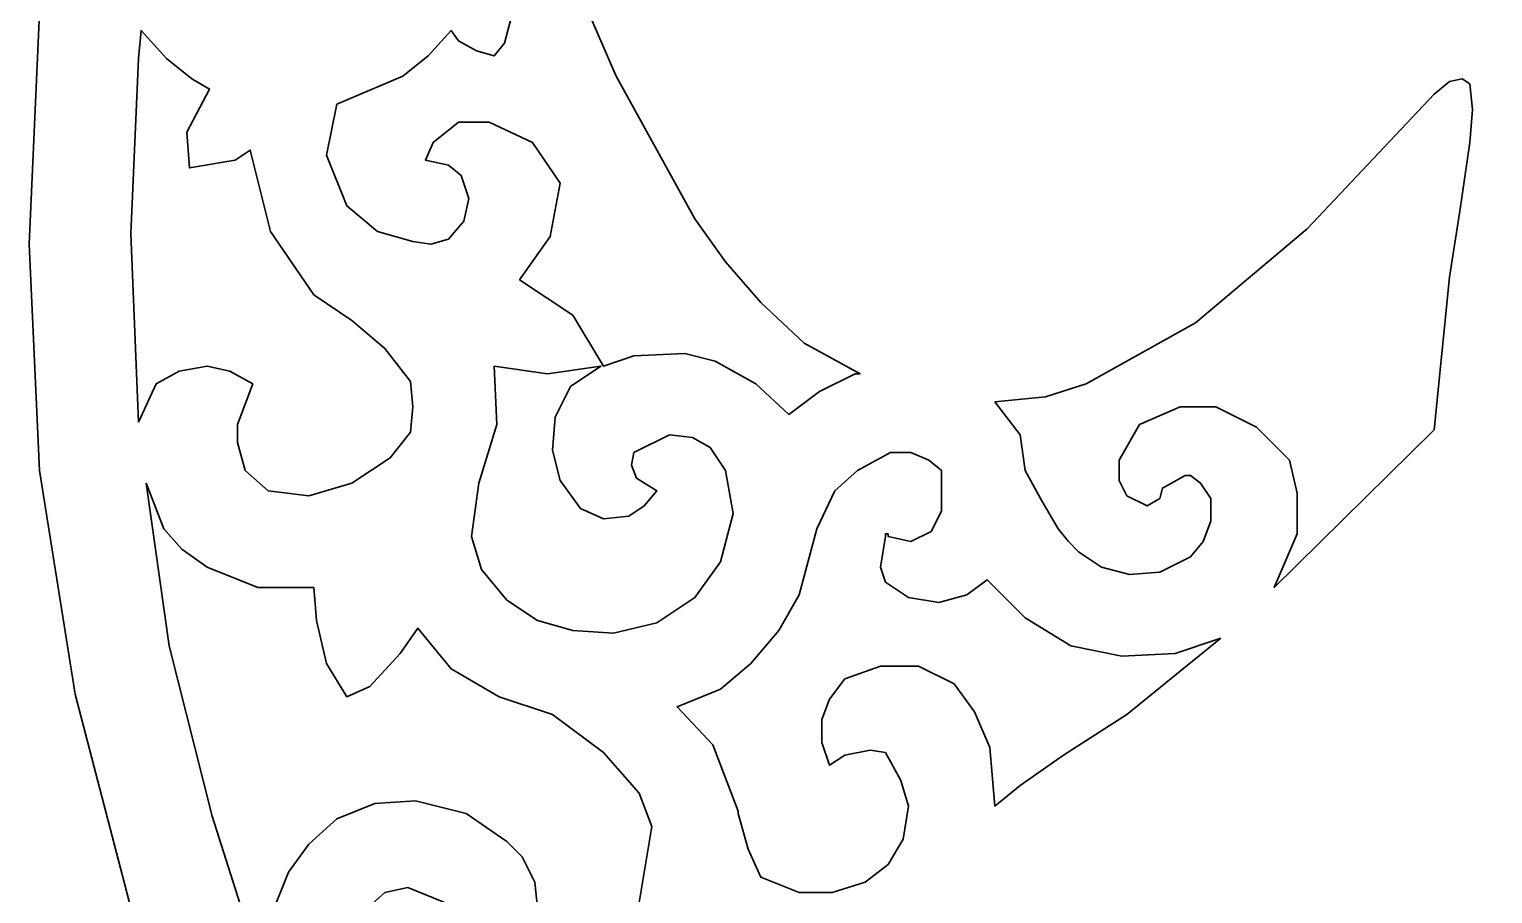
# Model space of a CAD drawing. Header units: centimetres. Extents: x 10.23 to 17.91, y 0.76 to 8.43.
# Drawn here: x 10.231 to 12.742, y 3.48 to 4.962 of the extents above; entities that cross this region are included whole.
import ezdxf

# ---------------------------------------------------------------- set-up
doc = ezdxf.new("R2010")
doc.units = ezdxf.units.CM
doc.header["$MEASUREMENT"] = 0
doc.layers.add('layer 1', color=7, linetype='Continuous')

msp = doc.modelspace()

# ---------------------------------------------------------------- linework, layer by layer
at = {"layer": 'layer 1', "lineweight": 30}
for points, knots in [([(14.06796, 8.43107), (14.06796, 8.43107), (14.46039, 8.41363), (14.46039, 8.41363), (14.46039, 8.41363), (14.46039, 8.41363), (14.83974, 8.35695), (14.83974, 8.35695), (14.83974, 8.35695), (14.83974, 8.35695), (15.20601, 8.25668), (15.20601, 8.25668), (15.20601, 8.25668), (15.20601, 8.25668), (15.56356, 8.13021), (15.56356, 8.13021), (15.56356, 8.13021), (15.56356, 8.13021), (15.89494, 7.96889), (15.89494, 7.96889), (15.89494, 7.96889), (15.89494, 7.96889), (16.21325, 7.77702), (16.21325, 7.77702), (16.21325, 7.77702), (16.21325, 7.77702), (16.50539, 7.55466), (16.50539, 7.55466), (16.50539, 7.55466), (16.50539, 7.55466), (16.7801, 7.3061), (16.7801, 7.3061), (16.7801, 7.3061), (16.7801, 7.3061), (17.02864, 7.03578), (17.02864, 7.03578), (17.02864, 7.03578), (17.02864, 7.03578), (17.25102, 6.73927), (17.25102, 6.73927), (17.25102, 6.73927), (17.25102, 6.73927), (17.43851, 6.42531), (17.43851, 6.42531), (17.43851, 6.42531), (17.43851, 6.42531), (17.6042, 6.08522), (17.6042, 6.08522), (17.6042, 6.08522), (17.6042, 6.08522), (17.73502, 5.73201), (17.73502, 5.73201), (17.73502, 5.73201), (17.73502, 5.73201), (17.82658, 5.36576), (17.82658, 5.36576), (17.82658, 5.36576), (17.82658, 5.36576), (17.88763, 4.99075), (17.88763, 4.99075), (17.88763, 4.99075), (17.88763, 4.99075), (17.90507, 4.59398), (17.90507, 4.59398), (17.90507, 4.59398), (17.90507, 4.59398), (17.88763, 4.20591), (17.88763, 4.20591), (17.88763, 4.20591), (17.88763, 4.20591), (17.82658, 3.82218), (17.82658, 3.82218), (17.82658, 3.82218), (17.82658, 3.82218), (17.73502, 3.45591), (17.73502, 3.45591), (17.73502, 3.45591), (17.73502, 3.45591), (17.6042, 3.1071), (17.6042, 3.1071), (17.6042, 3.1071), (17.6042, 3.1071), (17.43851, 2.76697), (17.43851, 2.76697), (17.43851, 2.76697), (17.43851, 2.76697), (17.25102, 2.45304), (17.25102, 2.45304), (17.25102, 2.45304), (17.25102, 2.45304), (17.02864, 2.15652), (17.02864, 2.15652), (17.02864, 2.15652), (17.02864, 2.15652), (16.7801, 1.88183), (16.7801, 1.88183), (16.7801, 1.88183), (16.7801, 1.88183), (16.50539, 1.63328), (16.50539, 1.63328), (16.50539, 1.63328), (16.50539, 1.63328), (16.21325, 1.41526), (16.21325, 1.41526), (16.21325, 1.41526), (16.21325, 1.41526), (15.89494, 1.2234), (15.89494, 1.2234), (15.89494, 1.2234), (15.89494, 1.2234), (15.56356, 1.05771), (15.56356, 1.05771), (15.56356, 1.05771), (15.56356, 1.05771), (15.20601, 0.93126), (15.20601, 0.93126), (15.20601, 0.93126), (15.20601, 0.93126), (14.83974, 0.83969), (14.83974, 0.83969), (14.83974, 0.83969), (14.83974, 0.83969), (14.46039, 0.77865), (14.46039, 0.77865), (14.46039, 0.77865), (14.46039, 0.77865), (14.06796, 0.75685), (14.06796, 0.75685), (14.06796, 0.75685), (14.06796, 0.75685), (13.67988, 0.77865), (13.67988, 0.77865), (13.67988, 0.77865), (13.67988, 0.77865), (13.30053, 0.83969), (13.30053, 0.83969), (13.30053, 0.83969), (13.30053, 0.83969), (12.9299, 0.93126), (12.9299, 0.93126), (12.9299, 0.93126), (12.9299, 0.93126), (12.57671, 1.05771), (12.57671, 1.05771), (12.57671, 1.05771), (12.57671, 1.05771), (12.24532, 1.2234), (12.24532, 1.2234), (12.24532, 1.2234), (12.24532, 1.2234), (11.92702, 1.41526), (11.92702, 1.41526), (11.92702, 1.41526), (11.92702, 1.41526), (11.63052, 1.63328), (11.63052, 1.63328), (11.63052, 1.63328), (11.63052, 1.63328), (11.35581, 1.88183), (11.35581, 1.88183), (11.35581, 1.88183), (11.35581, 1.88183), (11.11163, 2.15652), (11.11163, 2.15652), (11.11163, 2.15652), (11.11163, 2.15652), (10.88926, 2.45304), (10.88926, 2.45304), (10.88926, 2.45304), (10.88926, 2.45304), (10.6974, 2.76697), (10.6974, 2.76697), (10.6974, 2.76697), (10.6974, 2.76697), (10.53606, 3.1071), (10.53606, 3.1071), (10.53606, 3.1071), (10.53606, 3.1071), (10.40525, 3.45591), (10.40525, 3.45591), (10.40525, 3.45591), (10.40525, 3.45591), (10.30933, 3.82218), (10.30933, 3.82218), (10.30933, 3.82218), (10.30933, 3.82218), (10.24828, 4.20591), (10.24828, 4.20591), (10.24828, 4.20591), (10.24828, 4.20591), (10.23084, 4.59398), (10.23084, 4.59398), (10.23084, 4.59398), (10.23084, 4.59398), (10.24828, 4.99075), (10.24828, 4.99075), (10.24828, 4.99075), (10.24828, 4.99075), (10.30933, 5.36576), (10.30933, 5.36576), (10.30933, 5.36576), (10.30933, 5.36576), (10.40525, 5.73201), (10.40525, 5.73201), (10.40525, 5.73201), (10.40525, 5.73201), (10.53606, 6.08522), (10.53606, 6.08522), (10.53606, 6.08522), (10.53606, 6.08522), (10.6974, 6.42531), (10.6974, 6.42531), (10.6974, 6.42531), (10.6974, 6.42531), (10.88926, 6.73927), (10.88926, 6.73927), (10.88926, 6.73927), (10.88926, 6.73927), (11.11163, 7.03578), (11.11163, 7.03578), (11.11163, 7.03578), (11.11163, 7.03578), (11.35581, 7.3061), (11.35581, 7.3061), (11.35581, 7.3061), (11.35581, 7.3061), (11.63052, 7.55466), (11.63052, 7.55466), (11.63052, 7.55466), (11.63052, 7.55466), (11.92702, 7.77702), (11.92702, 7.77702), (11.92702, 7.77702), (11.92702, 7.77702), (12.24532, 7.96889), (12.24532, 7.96889), (12.24532, 7.96889), (12.24532, 7.96889), (12.57671, 8.13021), (12.57671, 8.13021), (12.57671, 8.13021), (12.57671, 8.13021), (12.9299, 8.25668), (12.9299, 8.25668), (12.9299, 8.25668), (12.9299, 8.25668), (13.30053, 8.35695), (13.30053, 8.35695), (13.30053, 8.35695), (13.30053, 8.35695), (13.67988, 8.41363), (13.67988, 8.41363), (13.67988, 8.41363), (13.67988, 8.41363), (14.06796, 8.43107), (14.06796, 8.43107)], [0, 0, 0, 0, 0.0153846, 0.0153846, 0.0153846, 0.0153846, 0.0307692, 0.0307692, 0.0307692, 0.0307692, 0.0461538, 0.0461538, 0.0461538, 0.0461538, 0.0615385, 0.0615385, 0.0615385, 0.0615385, 0.0769231, 0.0769231, 0.0769231, 0.0769231, 0.0923077, 0.0923077, 0.0923077, 0.0923077, 0.1076923, 0.1076923, 0.1076923, 0.1076923, 0.1230769, 0.1230769, 0.1230769, 0.1230769, 0.1384615, 0.1384615, 0.1384615, 0.1384615, 0.1538462, 0.1538462, 0.1538462, 0.1538462, 0.1692308, 0.1692308, 0.1692308, 0.1692308, 0.1846154, 0.1846154, 0.1846154, 0.1846154, 0.2, 0.2, 0.2, 0.2, 0.2153846, 0.2153846, 0.2153846, 0.2153846, 0.2307692, 0.2307692, 0.2307692, 0.2307692, 0.2461538, 0.2461538, 0.2461538, 0.2461538, 0.2615385, 0.2615385, 0.2615385, 0.2615385, 0.2769231, 0.2769231, 0.2769231, 0.2769231, 0.2923077, 0.2923077, 0.2923077, 0.2923077, 0.3076923, 0.3076923, 0.3076923, 0.3076923, 0.3230769, 0.3230769, 0.3230769, 0.3230769, 0.3384615, 0.3384615, 0.3384615, 0.3384615, 0.3538462, 0.3538462, 0.3538462, 0.3538462, 0.3692308, 0.3692308, 0.3692308, 0.3692308, 0.3846154, 0.3846154, 0.3846154, 0.3846154, 0.4, 0.4, 0.4, 0.4, 0.4153846, 0.4153846, 0.4153846, 0.4153846, 0.4307692, 0.4307692, 0.4307692, 0.4307692, 0.4461538, 0.4461538, 0.4461538, 0.4461538, 0.4615385, 0.4615385, 0.4615385, 0.4615385, 0.4769231, 0.4769231, 0.4769231, 0.4769231, 0.4923077, 0.4923077, 0.4923077, 0.4923077, 0.5076923, 0.5076923, 0.5076923, 0.5076923, 0.5230769, 0.5230769, 0.5230769, 0.5230769, 0.5384615, 0.5384615, 0.5384615, 0.5384615, 0.5538462, 0.5538462, 0.5538462, 0.5538462, 0.5692308, 0.5692308, 0.5692308, 0.5692308, 0.5846154, 0.5846154, 0.5846154, 0.5846154, 0.6, 0.6, 0.6, 0.6, 0.6153846, 0.6153846, 0.6153846, 0.6153846, 0.6307692, 0.6307692, 0.6307692, 0.6307692, 0.6461538, 0.6461538, 0.6461538, 0.6461538, 0.6615385, 0.6615385, 0.6615385, 0.6615385, 0.6769231, 0.6769231, 0.6769231, 0.6769231, 0.6923077, 0.6923077, 0.6923077, 0.6923077, 0.7076923, 0.7076923, 0.7076923, 0.7076923, 0.7230769, 0.7230769, 0.7230769, 0.7230769, 0.7384615, 0.7384615, 0.7384615, 0.7384615, 0.7538462, 0.7538462, 0.7538462, 0.7538462, 0.7692308, 0.7692308, 0.7692308, 0.7692308, 0.7846154, 0.7846154, 0.7846154, 0.7846154, 0.8, 0.8, 0.8, 0.8, 0.8153846, 0.8153846, 0.8153846, 0.8153846, 0.8307692, 0.8307692, 0.8307692, 0.8307692, 0.8461538, 0.8461538, 0.8461538, 0.8461538, 0.8615385, 0.8615385, 0.8615385, 0.8615385, 0.8769231, 0.8769231, 0.8769231, 0.8769231, 0.8923077, 0.8923077, 0.8923077, 0.8923077, 0.9076923, 0.9076923, 0.9076923, 0.9076923, 0.9230769, 0.9230769, 0.9230769, 0.9230769, 0.9384615, 0.9384615, 0.9384615, 0.9384615, 0.9538462, 0.9538462, 0.9538462, 0.9538462, 0.9692308, 0.9692308, 0.9692308, 0.9692308, 1, 1, 1, 1]), ([(10.75845, 4.83378), (10.75845, 4.83378), (10.741, 4.74657), (10.741, 4.74657), (10.741, 4.74657), (10.741, 4.74657), (10.77589, 4.65937), (10.77589, 4.65937), (10.77589, 4.65937), (10.77589, 4.65937), (10.82821, 4.61576), (10.82821, 4.61576), (10.82821, 4.61576), (10.82821, 4.61576), (10.88926, 4.59832), (10.88926, 4.59832), (10.88926, 4.59832), (10.88926, 4.59832), (10.91978, 4.59398), (10.91978, 4.59398), (10.91978, 4.59398), (10.91978, 4.59398), (10.9503, 4.6027), (10.9503, 4.6027), (10.9503, 4.6027), (10.9503, 4.6027), (10.97646, 4.6332), (10.97646, 4.6332), (10.97646, 4.6332), (10.97646, 4.6332), (10.98518, 4.67246), (10.98518, 4.67246), (10.98518, 4.67246), (10.98518, 4.67246), (10.9721, 4.71169), (10.9721, 4.71169), (10.9721, 4.71169), (10.9721, 4.71169), (10.9503, 4.72913), (10.9503, 4.72913), (10.9503, 4.72913), (10.9503, 4.72913), (10.91106, 4.73785), (10.91106, 4.73785), (10.91106, 4.73785), (10.91106, 4.73785), (10.92414, 4.76839), (10.92414, 4.76839), (10.92414, 4.76839), (10.92414, 4.76839), (10.96774, 4.80327), (10.96774, 4.80327), (10.96774, 4.80327), (10.96774, 4.80327), (11.02007, 4.80327), (11.02007, 4.80327), (11.02007, 4.80327), (11.02007, 4.80327), (11.09419, 4.76839), (11.09419, 4.76839), (11.09419, 4.76839), (11.09419, 4.76839), (11.14216, 4.69862), (11.14216, 4.69862), (11.14216, 4.69862), (11.14216, 4.69862), (11.12471, 4.60704), (11.12471, 4.60704), (11.12471, 4.60704), (11.12471, 4.60704), (11.07239, 4.53291), (11.07239, 4.53291), (11.07239, 4.53291), (11.07239, 4.53291), (11.16396, 4.47187), (11.16396, 4.47187), (11.16396, 4.47187), (11.16396, 4.47187), (11.21628, 4.38466), (11.21628, 4.38466), (11.21628, 4.38466), (11.21628, 4.38466), (11.26861, 4.4021), (11.26861, 4.4021), (11.26861, 4.4021), (11.26861, 4.4021), (11.35581, 4.40648), (11.35581, 4.40648), (11.35581, 4.40648), (11.35581, 4.40648), (11.40814, 4.39338), (11.40814, 4.39338), (11.40814, 4.39338), (11.40814, 4.39338), (11.47791, 4.35416), (11.47791, 4.35416), (11.47791, 4.35416), (11.47791, 4.35416), (11.53459, 4.30184), (11.53459, 4.30184), (11.53459, 4.30184), (11.53459, 4.30184), (11.58691, 4.34106), (11.58691, 4.34106), (11.58691, 4.34106), (11.58691, 4.34106), (11.64796, 4.3716), (11.64796, 4.3716), (11.64796, 4.3716), (11.64796, 4.3716), (11.65668, 4.3716), (11.65668, 4.3716), (11.65668, 4.3716), (11.65668, 4.3716), (11.56075, 4.42391), (11.56075, 4.42391), (11.56075, 4.42391), (11.56075, 4.42391), (11.48662, 4.49367), (11.48662, 4.49367), (11.48662, 4.49367), (11.48662, 4.49367), (11.42558, 4.56344), (11.42558, 4.56344), (11.42558, 4.56344), (11.42558, 4.56344), (11.37325, 4.63758), (11.37325, 4.63758), (11.37325, 4.63758), (11.37325, 4.63758), (11.23808, 4.88176), (11.23808, 4.88176), (11.23808, 4.88176), (11.23808, 4.88176), (11.19448, 4.98203), (11.19448, 4.98203), (11.19448, 4.98203), (11.19448, 4.98203), (11.1378, 4.98203), (11.1378, 4.98203), (11.1378, 4.98203), (11.1378, 4.98203), (11.06367, 5.00383), (11.06367, 5.00383), (11.06367, 5.00383), (11.06367, 5.00383), (11.04623, 4.93843), (11.04623, 4.93843), (11.04623, 4.93843), (11.04623, 4.93843), (11.02879, 4.91664), (11.02879, 4.91664), (11.02879, 4.91664), (11.02879, 4.91664), (10.99827, 4.92536), (10.99827, 4.92536), (10.99827, 4.92536), (10.99827, 4.92536), (10.96774, 4.9428), (10.96774, 4.9428), (10.96774, 4.9428), (10.96774, 4.9428), (10.95466, 4.96025), (10.95466, 4.96025), (10.95466, 4.96025), (10.95466, 4.96025), (10.91542, 4.91664), (10.91542, 4.91664), (10.91542, 4.91664), (10.91542, 4.91664), (10.87182, 4.88176), (10.87182, 4.88176), (10.87182, 4.88176), (10.87182, 4.88176), (10.75845, 4.83378), (10.75845, 4.83378)], [0, 0, 0, 0, 0.0222222, 0.0222222, 0.0222222, 0.0222222, 0.0444444, 0.0444444, 0.0444444, 0.0444444, 0.0666667, 0.0666667, 0.0666667, 0.0666667, 0.0888889, 0.0888889, 0.0888889, 0.0888889, 0.1111111, 0.1111111, 0.1111111, 0.1111111, 0.1333333, 0.1333333, 0.1333333, 0.1333333, 0.1555556, 0.1555556, 0.1555556, 0.1555556, 0.1777778, 0.1777778, 0.1777778, 0.1777778, 0.2, 0.2, 0.2, 0.2, 0.2222222, 0.2222222, 0.2222222, 0.2222222, 0.2444444, 0.2444444, 0.2444444, 0.2444444, 0.2666667, 0.2666667, 0.2666667, 0.2666667, 0.2888889, 0.2888889, 0.2888889, 0.2888889, 0.3111111, 0.3111111, 0.3111111, 0.3111111, 0.3333333, 0.3333333, 0.3333333, 0.3333333, 0.3555556, 0.3555556, 0.3555556, 0.3555556, 0.3777778, 0.3777778, 0.3777778, 0.3777778, 0.4, 0.4, 0.4, 0.4, 0.4222222, 0.4222222, 0.4222222, 0.4222222, 0.4444444, 0.4444444, 0.4444444, 0.4444444, 0.4666667, 0.4666667, 0.4666667, 0.4666667, 0.4888889, 0.4888889, 0.4888889, 0.4888889, 0.5111111, 0.5111111, 0.5111111, 0.5111111, 0.5333333, 0.5333333, 0.5333333, 0.5333333, 0.5555556, 0.5555556, 0.5555556, 0.5555556, 0.5777778, 0.5777778, 0.5777778, 0.5777778, 0.6, 0.6, 0.6, 0.6, 0.6222222, 0.6222222, 0.6222222, 0.6222222, 0.6444444, 0.6444444, 0.6444444, 0.6444444, 0.6666667, 0.6666667, 0.6666667, 0.6666667, 0.6888889, 0.6888889, 0.6888889, 0.6888889, 0.7111111, 0.7111111, 0.7111111, 0.7111111, 0.7333333, 0.7333333, 0.7333333, 0.7333333, 0.7555556, 0.7555556, 0.7555556, 0.7555556, 0.7777778, 0.7777778, 0.7777778, 0.7777778, 0.8, 0.8, 0.8, 0.8, 0.8222222, 0.8222222, 0.8222222, 0.8222222, 0.8444444, 0.8444444, 0.8444444, 0.8444444, 0.8666667, 0.8666667, 0.8666667, 0.8666667, 0.8888889, 0.8888889, 0.8888889, 0.8888889, 0.9111111, 0.9111111, 0.9111111, 0.9111111, 0.9333333, 0.9333333, 0.9333333, 0.9333333, 0.9555556, 0.9555556, 0.9555556, 0.9555556, 1, 1, 1, 1]), ([(10.41834, 4.28873), (10.41834, 4.28873), (10.40525, 4.61142), (10.40525, 4.61142), (10.40525, 4.61142), (10.40525, 4.61142), (10.41834, 4.91226), (10.41834, 4.91226), (10.41834, 4.91226), (10.41834, 4.91226), (10.4227, 4.96025), (10.4227, 4.96025), (10.4227, 4.96025), (10.4227, 4.96025), (10.4663, 4.91226), (10.4663, 4.91226), (10.4663, 4.91226), (10.4663, 4.91226), (10.50991, 4.87738), (10.50991, 4.87738), (10.50991, 4.87738), (10.50991, 4.87738), (10.54043, 4.85994), (10.54043, 4.85994), (10.54043, 4.85994), (10.54043, 4.85994), (10.50118, 4.78583), (10.50118, 4.78583), (10.50118, 4.78583), (10.50118, 4.78583), (10.50555, 4.72479), (10.50555, 4.72479), (10.50555, 4.72479), (10.50555, 4.72479), (10.58403, 4.73785), (10.58403, 4.73785), (10.58403, 4.73785), (10.58403, 4.73785), (10.61019, 4.75529), (10.61019, 4.75529), (10.61019, 4.75529), (10.61019, 4.75529), (10.64508, 4.61576), (10.64508, 4.61576), (10.64508, 4.61576), (10.64508, 4.61576), (10.7192, 4.50675), (10.7192, 4.50675), (10.7192, 4.50675), (10.7192, 4.50675), (10.78461, 4.46315), (10.78461, 4.46315), (10.78461, 4.46315), (10.78461, 4.46315), (10.84129, 4.4152), (10.84129, 4.4152), (10.84129, 4.4152), (10.84129, 4.4152), (10.8849, 4.3585), (10.8849, 4.3585), (10.8849, 4.3585), (10.8849, 4.3585), (10.88926, 4.3149), (10.88926, 4.3149), (10.88926, 4.3149), (10.88926, 4.3149), (10.8849, 4.27129), (10.8849, 4.27129), (10.8849, 4.27129), (10.8849, 4.27129), (10.85001, 4.22769), (10.85001, 4.22769), (10.85001, 4.22769), (10.85001, 4.22769), (10.78461, 4.18409), (10.78461, 4.18409), (10.78461, 4.18409), (10.78461, 4.18409), (10.71048, 4.1623), (10.71048, 4.1623), (10.71048, 4.1623), (10.71048, 4.1623), (10.64072, 4.17103), (10.64072, 4.17103), (10.64072, 4.17103), (10.64072, 4.17103), (10.60148, 4.20591), (10.60148, 4.20591), (10.60148, 4.20591), (10.60148, 4.20591), (10.58839, 4.25385), (10.58839, 4.25385), (10.58839, 4.25385), (10.58839, 4.25385), (10.58839, 4.28439), (10.58839, 4.28439), (10.58839, 4.28439), (10.58839, 4.28439), (10.61455, 4.35416), (10.61455, 4.35416), (10.61455, 4.35416), (10.61455, 4.35416), (10.57531, 4.37594), (10.57531, 4.37594), (10.57531, 4.37594), (10.57531, 4.37594), (10.53606, 4.38466), (10.53606, 4.38466), (10.53606, 4.38466), (10.53606, 4.38466), (10.48811, 4.37594), (10.48811, 4.37594), (10.48811, 4.37594), (10.48811, 4.37594), (10.44886, 4.35416), (10.44886, 4.35416), (10.44886, 4.35416), (10.44886, 4.35416), (10.41834, 4.28873), (10.41834, 4.28873)], [0, 0, 0, 0, 0.0322581, 0.0322581, 0.0322581, 0.0322581, 0.0645161, 0.0645161, 0.0645161, 0.0645161, 0.0967742, 0.0967742, 0.0967742, 0.0967742, 0.1290323, 0.1290323, 0.1290323, 0.1290323, 0.1612903, 0.1612903, 0.1612903, 0.1612903, 0.1935484, 0.1935484, 0.1935484, 0.1935484, 0.2258065, 0.2258065, 0.2258065, 0.2258065, 0.2580645, 0.2580645, 0.2580645, 0.2580645, 0.2903226, 0.2903226, 0.2903226, 0.2903226, 0.3225806, 0.3225806, 0.3225806, 0.3225806, 0.3548387, 0.3548387, 0.3548387, 0.3548387, 0.3870968, 0.3870968, 0.3870968, 0.3870968, 0.4193548, 0.4193548, 0.4193548, 0.4193548, 0.4516129, 0.4516129, 0.4516129, 0.4516129, 0.483871, 0.483871, 0.483871, 0.483871, 0.516129, 0.516129, 0.516129, 0.516129, 0.5483871, 0.5483871, 0.5483871, 0.5483871, 0.5806452, 0.5806452, 0.5806452, 0.5806452, 0.6129032, 0.6129032, 0.6129032, 0.6129032, 0.6451613, 0.6451613, 0.6451613, 0.6451613, 0.6774194, 0.6774194, 0.6774194, 0.6774194, 0.7096774, 0.7096774, 0.7096774, 0.7096774, 0.7419355, 0.7419355, 0.7419355, 0.7419355, 0.7741935, 0.7741935, 0.7741935, 0.7741935, 0.8064516, 0.8064516, 0.8064516, 0.8064516, 0.8387097, 0.8387097, 0.8387097, 0.8387097, 0.8709677, 0.8709677, 0.8709677, 0.8709677, 0.9032258, 0.9032258, 0.9032258, 0.9032258, 0.9354839, 0.9354839, 0.9354839, 0.9354839, 1, 1, 1, 1]), ([(11.88778, 4.32362), (11.88778, 4.32362), (11.97499, 4.33234), (11.97499, 4.33234), (11.97499, 4.33234), (11.97499, 4.33234), (12.04475, 4.35416), (12.04475, 4.35416), (12.04475, 4.35416), (12.04475, 4.35416), (12.23225, 4.45879), (12.23225, 4.45879), (12.23225, 4.45879), (12.23225, 4.45879), (12.4241, 4.62014), (12.4241, 4.62014), (12.4241, 4.62014), (12.4241, 4.62014), (12.64212, 4.85122), (12.64212, 4.85122), (12.64212, 4.85122), (12.64212, 4.85122), (12.66828, 4.87304), (12.66828, 4.87304), (12.66828, 4.87304), (12.66828, 4.87304), (12.69008, 4.87738), (12.69008, 4.87738), (12.69008, 4.87738), (12.69008, 4.87738), (12.70316, 4.86866), (12.70316, 4.86866), (12.70316, 4.86866), (12.70316, 4.86866), (12.70752, 4.82506), (12.70752, 4.82506), (12.70752, 4.82506), (12.70752, 4.82506), (12.70316, 4.76839), (12.70316, 4.76839), (12.70316, 4.76839), (12.70316, 4.76839), (12.68572, 4.65064), (12.68572, 4.65064), (12.68572, 4.65064), (12.68572, 4.65064), (12.66828, 4.53727), (12.66828, 4.53727), (12.66828, 4.53727), (12.66828, 4.53727), (12.64212, 4.27567), (12.64212, 4.27567), (12.64212, 4.27567), (12.64212, 4.27567), (12.36742, 4.00531), (12.36742, 4.00531), (12.36742, 4.00531), (12.36742, 4.00531), (12.40666, 4.09688), (12.40666, 4.09688), (12.40666, 4.09688), (12.40666, 4.09688), (12.40666, 4.16664), (12.40666, 4.16664), (12.40666, 4.16664), (12.40666, 4.16664), (12.39358, 4.22335), (12.39358, 4.22335), (12.39358, 4.22335), (12.39358, 4.22335), (12.33689, 4.28001), (12.33689, 4.28001), (12.33689, 4.28001), (12.33689, 4.28001), (12.26713, 4.3149), (12.26713, 4.3149), (12.26713, 4.3149), (12.26713, 4.3149), (12.20608, 4.3149), (12.20608, 4.3149), (12.20608, 4.3149), (12.20608, 4.3149), (12.13632, 4.28439), (12.13632, 4.28439), (12.13632, 4.28439), (12.13632, 4.28439), (12.10144, 4.22335), (12.10144, 4.22335), (12.10144, 4.22335), (12.10144, 4.22335), (12.10144, 4.18847), (12.10144, 4.18847), (12.10144, 4.18847), (12.10144, 4.18847), (12.11451, 4.1623), (12.11451, 4.1623), (12.11451, 4.1623), (12.11451, 4.1623), (12.1494, 4.14486), (12.1494, 4.14486), (12.1494, 4.14486), (12.1494, 4.14486), (12.1712, 4.15792), (12.1712, 4.15792), (12.1712, 4.15792), (12.1712, 4.15792), (12.17556, 4.17537), (12.17556, 4.17537), (12.17556, 4.17537), (12.17556, 4.17537), (12.2148, 4.19718), (12.2148, 4.19718), (12.2148, 4.19718), (12.2148, 4.19718), (12.22352, 4.19718), (12.22352, 4.19718), (12.22352, 4.19718), (12.22352, 4.19718), (12.24097, 4.18409), (12.24097, 4.18409), (12.24097, 4.18409), (12.24097, 4.18409), (12.25841, 4.15792), (12.25841, 4.15792), (12.25841, 4.15792), (12.25841, 4.15792), (12.25841, 4.1187), (12.25841, 4.1187), (12.25841, 4.1187), (12.25841, 4.1187), (12.24532, 4.08381), (12.24532, 4.08381), (12.24532, 4.08381), (12.24532, 4.08381), (12.22352, 4.05766), (12.22352, 4.05766), (12.22352, 4.05766), (12.22352, 4.05766), (12.1712, 4.03149), (12.1712, 4.03149), (12.1712, 4.03149), (12.1712, 4.03149), (12.11888, 4.02712), (12.11888, 4.02712), (12.11888, 4.02712), (12.11888, 4.02712), (12.07091, 4.04021), (12.07091, 4.04021), (12.07091, 4.04021), (12.07091, 4.04021), (12.03167, 4.06637), (12.03167, 4.06637), (12.03167, 4.06637), (12.03167, 4.06637), (12.01423, 4.08381), (12.01423, 4.08381), (12.01423, 4.08381), (12.01423, 4.08381), (11.99679, 4.1056), (11.99679, 4.1056), (11.99679, 4.1056), (11.99679, 4.1056), (11.96626, 4.15792), (11.96626, 4.15792), (11.96626, 4.15792), (11.96626, 4.15792), (11.9401, 4.20591), (11.9401, 4.20591), (11.9401, 4.20591), (11.9401, 4.20591), (11.93138, 4.26695), (11.93138, 4.26695), (11.93138, 4.26695), (11.93138, 4.26695), (11.88778, 4.32362), (11.88778, 4.32362)], [0, 0, 0, 0, 0.0222222, 0.0222222, 0.0222222, 0.0222222, 0.0444444, 0.0444444, 0.0444444, 0.0444444, 0.0666667, 0.0666667, 0.0666667, 0.0666667, 0.0888889, 0.0888889, 0.0888889, 0.0888889, 0.1111111, 0.1111111, 0.1111111, 0.1111111, 0.1333333, 0.1333333, 0.1333333, 0.1333333, 0.1555556, 0.1555556, 0.1555556, 0.1555556, 0.1777778, 0.1777778, 0.1777778, 0.1777778, 0.2, 0.2, 0.2, 0.2, 0.2222222, 0.2222222, 0.2222222, 0.2222222, 0.2444444, 0.2444444, 0.2444444, 0.2444444, 0.2666667, 0.2666667, 0.2666667, 0.2666667, 0.2888889, 0.2888889, 0.2888889, 0.2888889, 0.3111111, 0.3111111, 0.3111111, 0.3111111, 0.3333333, 0.3333333, 0.3333333, 0.3333333, 0.3555556, 0.3555556, 0.3555556, 0.3555556, 0.3777778, 0.3777778, 0.3777778, 0.3777778, 0.4, 0.4, 0.4, 0.4, 0.4222222, 0.4222222, 0.4222222, 0.4222222, 0.4444444, 0.4444444, 0.4444444, 0.4444444, 0.4666667, 0.4666667, 0.4666667, 0.4666667, 0.4888889, 0.4888889, 0.4888889, 0.4888889, 0.5111111, 0.5111111, 0.5111111, 0.5111111, 0.5333333, 0.5333333, 0.5333333, 0.5333333, 0.5555556, 0.5555556, 0.5555556, 0.5555556, 0.5777778, 0.5777778, 0.5777778, 0.5777778, 0.6, 0.6, 0.6, 0.6, 0.6222222, 0.6222222, 0.6222222, 0.6222222, 0.6444444, 0.6444444, 0.6444444, 0.6444444, 0.6666667, 0.6666667, 0.6666667, 0.6666667, 0.6888889, 0.6888889, 0.6888889, 0.6888889, 0.7111111, 0.7111111, 0.7111111, 0.7111111, 0.7333333, 0.7333333, 0.7333333, 0.7333333, 0.7555556, 0.7555556, 0.7555556, 0.7555556, 0.7777778, 0.7777778, 0.7777778, 0.7777778, 0.8, 0.8, 0.8, 0.8, 0.8222222, 0.8222222, 0.8222222, 0.8222222, 0.8444444, 0.8444444, 0.8444444, 0.8444444, 0.8666667, 0.8666667, 0.8666667, 0.8666667, 0.8888889, 0.8888889, 0.8888889, 0.8888889, 0.9111111, 0.9111111, 0.9111111, 0.9111111, 0.9333333, 0.9333333, 0.9333333, 0.9333333, 0.9555556, 0.9555556, 0.9555556, 0.9555556, 1, 1, 1, 1]), ([(11.02879, 4.38466), (11.02879, 4.38466), (11.12035, 4.3716), (11.12035, 4.3716), (11.12035, 4.3716), (11.12035, 4.3716), (11.21192, 4.38466), (11.21192, 4.38466), (11.21192, 4.38466), (11.21192, 4.38466), (11.1596, 4.34978), (11.1596, 4.34978), (11.1596, 4.34978), (11.1596, 4.34978), (11.13344, 4.29746), (11.13344, 4.29746), (11.13344, 4.29746), (11.13344, 4.29746), (11.12908, 4.24079), (11.12908, 4.24079), (11.12908, 4.24079), (11.12908, 4.24079), (11.14216, 4.18847), (11.14216, 4.18847), (11.14216, 4.18847), (11.14216, 4.18847), (11.17704, 4.14048), (11.17704, 4.14048), (11.17704, 4.14048), (11.17704, 4.14048), (11.21628, 4.12304), (11.21628, 4.12304), (11.21628, 4.12304), (11.21628, 4.12304), (11.25988, 4.12742), (11.25988, 4.12742), (11.25988, 4.12742), (11.25988, 4.12742), (11.28605, 4.14486), (11.28605, 4.14486), (11.28605, 4.14486), (11.28605, 4.14486), (11.30785, 4.17103), (11.30785, 4.17103), (11.30785, 4.17103), (11.30785, 4.17103), (11.27297, 4.19281), (11.27297, 4.19281), (11.27297, 4.19281), (11.27297, 4.19281), (11.26425, 4.21463), (11.26425, 4.21463), (11.26425, 4.21463), (11.26425, 4.21463), (11.26861, 4.23641), (11.26861, 4.23641), (11.26861, 4.23641), (11.26861, 4.23641), (11.32965, 4.26695), (11.32965, 4.26695), (11.32965, 4.26695), (11.32965, 4.26695), (11.36889, 4.26257), (11.36889, 4.26257), (11.36889, 4.26257), (11.36889, 4.26257), (11.39942, 4.24513), (11.39942, 4.24513), (11.39942, 4.24513), (11.39942, 4.24513), (11.42558, 4.20591), (11.42558, 4.20591), (11.42558, 4.20591), (11.42558, 4.20591), (11.43866, 4.13176), (11.43866, 4.13176), (11.43866, 4.13176), (11.43866, 4.13176), (11.41686, 4.04893), (11.41686, 4.04893), (11.41686, 4.04893), (11.41686, 4.04893), (11.37325, 3.98787), (11.37325, 3.98787), (11.37325, 3.98787), (11.37325, 3.98787), (11.30785, 3.94427), (11.30785, 3.94427), (11.30785, 3.94427), (11.30785, 3.94427), (11.23372, 3.92682), (11.23372, 3.92682), (11.23372, 3.92682), (11.23372, 3.92682), (11.16396, 3.93119), (11.16396, 3.93119), (11.16396, 3.93119), (11.16396, 3.93119), (11.10291, 3.94863), (11.10291, 3.94863), (11.10291, 3.94863), (11.10291, 3.94863), (11.05059, 3.98351), (11.05059, 3.98351), (11.05059, 3.98351), (11.05059, 3.98351), (11.00699, 4.03583), (11.00699, 4.03583), (11.00699, 4.03583), (11.00699, 4.03583), (10.98954, 4.09254), (10.98954, 4.09254), (10.98954, 4.09254), (10.98954, 4.09254), (11.00263, 4.18409), (11.00263, 4.18409), (11.00263, 4.18409), (11.00263, 4.18409), (11.03315, 4.28439), (11.03315, 4.28439), (11.03315, 4.28439), (11.03315, 4.28439), (11.02879, 4.38466), (11.02879, 4.38466)], [0, 0, 0, 0, 0.03125, 0.03125, 0.03125, 0.03125, 0.0625, 0.0625, 0.0625, 0.0625, 0.09375, 0.09375, 0.09375, 0.09375, 0.125, 0.125, 0.125, 0.125, 0.15625, 0.15625, 0.15625, 0.15625, 0.1875, 0.1875, 0.1875, 0.1875, 0.21875, 0.21875, 0.21875, 0.21875, 0.25, 0.25, 0.25, 0.25, 0.28125, 0.28125, 0.28125, 0.28125, 0.3125, 0.3125, 0.3125, 0.3125, 0.34375, 0.34375, 0.34375, 0.34375, 0.375, 0.375, 0.375, 0.375, 0.40625, 0.40625, 0.40625, 0.40625, 0.4375, 0.4375, 0.4375, 0.4375, 0.46875, 0.46875, 0.46875, 0.46875, 0.5, 0.5, 0.5, 0.5, 0.53125, 0.53125, 0.53125, 0.53125, 0.5625, 0.5625, 0.5625, 0.5625, 0.59375, 0.59375, 0.59375, 0.59375, 0.625, 0.625, 0.625, 0.625, 0.65625, 0.65625, 0.65625, 0.65625, 0.6875, 0.6875, 0.6875, 0.6875, 0.71875, 0.71875, 0.71875, 0.71875, 0.75, 0.75, 0.75, 0.75, 0.78125, 0.78125, 0.78125, 0.78125, 0.8125, 0.8125, 0.8125, 0.8125, 0.84375, 0.84375, 0.84375, 0.84375, 0.875, 0.875, 0.875, 0.875, 0.90625, 0.90625, 0.90625, 0.90625, 0.9375, 0.9375, 0.9375, 0.9375, 1, 1, 1, 1]), ([(12.27585, 3.91811), (12.27585, 3.91811), (12.11451, 3.78729), (12.11451, 3.78729), (12.11451, 3.78729), (12.11451, 3.78729), (12.00551, 3.71753), (12.00551, 3.71753), (12.00551, 3.71753), (12.00551, 3.71753), (11.93138, 3.66521), (11.93138, 3.66521), (11.93138, 3.66521), (11.93138, 3.66521), (11.88778, 3.63032), (11.88778, 3.63032), (11.88778, 3.63032), (11.88778, 3.63032), (11.87906, 3.73063), (11.87906, 3.73063), (11.87906, 3.73063), (11.87906, 3.73063), (11.8529, 3.79167), (11.8529, 3.79167), (11.8529, 3.79167), (11.8529, 3.79167), (11.81801, 3.83962), (11.81801, 3.83962), (11.81801, 3.83962), (11.81801, 3.83962), (11.75697, 3.87014), (11.75697, 3.87014), (11.75697, 3.87014), (11.75697, 3.87014), (11.69156, 3.87014), (11.69156, 3.87014), (11.69156, 3.87014), (11.69156, 3.87014), (11.63052, 3.84834), (11.63052, 3.84834), (11.63052, 3.84834), (11.63052, 3.84834), (11.60435, 3.81346), (11.60435, 3.81346), (11.60435, 3.81346), (11.60435, 3.81346), (11.59128, 3.77857), (11.59128, 3.77857), (11.59128, 3.77857), (11.59128, 3.77857), (11.59128, 3.73935), (11.59128, 3.73935), (11.59128, 3.73935), (11.59128, 3.73935), (11.60435, 3.70009), (11.60435, 3.70009), (11.60435, 3.70009), (11.60435, 3.70009), (11.63052, 3.71753), (11.63052, 3.71753), (11.63052, 3.71753), (11.63052, 3.71753), (11.67412, 3.72625), (11.67412, 3.72625), (11.67412, 3.72625), (11.67412, 3.72625), (11.70028, 3.72191), (11.70028, 3.72191), (11.70028, 3.72191), (11.70028, 3.72191), (11.72645, 3.67392), (11.72645, 3.67392), (11.72645, 3.67392), (11.72645, 3.67392), (11.73953, 3.63032), (11.73953, 3.63032), (11.73953, 3.63032), (11.73953, 3.63032), (11.7308, 3.57365), (11.7308, 3.57365), (11.7308, 3.57365), (11.7308, 3.57365), (11.70465, 3.53005), (11.70465, 3.53005), (11.70465, 3.53005), (11.70465, 3.53005), (11.6654, 3.49951), (11.6654, 3.49951), (11.6654, 3.49951), (11.6654, 3.49951), (11.60872, 3.48207), (11.60872, 3.48207), (11.60872, 3.48207), (11.60872, 3.48207), (11.55203, 3.48207), (11.55203, 3.48207), (11.55203, 3.48207), (11.55203, 3.48207), (11.48662, 3.50823), (11.48662, 3.50823), (11.48662, 3.50823), (11.48662, 3.50823), (11.46482, 3.55621), (11.46482, 3.55621), (11.46482, 3.55621), (11.46482, 3.55621), (11.44738, 3.61726), (11.44738, 3.61726), (11.44738, 3.61726), (11.44738, 3.61726), (11.44738, 3.6216), (11.44738, 3.6216), (11.44738, 3.6216), (11.44738, 3.6216), (11.40378, 3.73497), (11.40378, 3.73497), (11.40378, 3.73497), (11.40378, 3.73497), (11.34274, 3.80039), (11.34274, 3.80039), (11.34274, 3.80039), (11.34274, 3.80039), (11.41686, 3.8309), (11.41686, 3.8309), (11.41686, 3.8309), (11.41686, 3.8309), (11.46918, 3.8745), (11.46918, 3.8745), (11.46918, 3.8745), (11.46918, 3.8745), (11.51715, 3.93119), (11.51715, 3.93119), (11.51715, 3.93119), (11.51715, 3.93119), (11.55203, 3.99223), (11.55203, 3.99223), (11.55203, 3.99223), (11.55203, 3.99223), (11.58255, 4.1056), (11.58255, 4.1056), (11.58255, 4.1056), (11.58255, 4.1056), (11.61308, 4.17103), (11.61308, 4.17103), (11.61308, 4.17103), (11.61308, 4.17103), (11.65232, 4.20591), (11.65232, 4.20591), (11.65232, 4.20591), (11.65232, 4.20591), (11.709, 4.23641), (11.709, 4.23641), (11.709, 4.23641), (11.709, 4.23641), (11.74389, 4.23641), (11.74389, 4.23641), (11.74389, 4.23641), (11.74389, 4.23641), (11.77441, 4.22335), (11.77441, 4.22335), (11.77441, 4.22335), (11.77441, 4.22335), (11.79621, 4.20591), (11.79621, 4.20591), (11.79621, 4.20591), (11.79621, 4.20591), (11.79621, 4.13614), (11.79621, 4.13614), (11.79621, 4.13614), (11.79621, 4.13614), (11.77877, 4.10126), (11.77877, 4.10126), (11.77877, 4.10126), (11.77877, 4.10126), (11.74389, 4.08381), (11.74389, 4.08381), (11.74389, 4.08381), (11.74389, 4.08381), (11.70465, 4.09254), (11.70465, 4.09254), (11.70465, 4.09254), (11.70465, 4.09254), (11.70465, 4.09688), (11.70465, 4.09688), (11.70465, 4.09688), (11.70465, 4.09688), (11.70028, 4.09688), (11.70028, 4.09688), (11.70028, 4.09688), (11.70028, 4.09688), (11.70028, 4.09254), (11.70028, 4.09254), (11.70028, 4.09254), (11.70028, 4.09254), (11.69156, 4.04021), (11.69156, 4.04021), (11.69156, 4.04021), (11.69156, 4.04021), (11.70028, 4.01405), (11.70028, 4.01405), (11.70028, 4.01405), (11.70028, 4.01405), (11.73953, 3.98787), (11.73953, 3.98787), (11.73953, 3.98787), (11.73953, 3.98787), (11.79185, 3.97915), (11.79185, 3.97915), (11.79185, 3.97915), (11.79185, 3.97915), (11.83982, 3.99223), (11.83982, 3.99223), (11.83982, 3.99223), (11.83982, 3.99223), (11.8747, 4.01839), (11.8747, 4.01839), (11.8747, 4.01839), (11.8747, 4.01839), (11.9401, 3.95299), (11.9401, 3.95299), (11.9401, 3.95299), (11.9401, 3.95299), (12.01859, 3.90502), (12.01859, 3.90502), (12.01859, 3.90502), (12.01859, 3.90502), (12.1058, 3.88758), (12.1058, 3.88758), (12.1058, 3.88758), (12.1058, 3.88758), (12.19736, 3.89194), (12.19736, 3.89194), (12.19736, 3.89194), (12.19736, 3.89194), (12.27585, 3.91811), (12.27585, 3.91811)], [0, 0, 0, 0, 0.0166667, 0.0166667, 0.0166667, 0.0166667, 0.0333333, 0.0333333, 0.0333333, 0.0333333, 0.05, 0.05, 0.05, 0.05, 0.0666667, 0.0666667, 0.0666667, 0.0666667, 0.0833333, 0.0833333, 0.0833333, 0.0833333, 0.1, 0.1, 0.1, 0.1, 0.1166667, 0.1166667, 0.1166667, 0.1166667, 0.1333333, 0.1333333, 0.1333333, 0.1333333, 0.15, 0.15, 0.15, 0.15, 0.1666667, 0.1666667, 0.1666667, 0.1666667, 0.1833333, 0.1833333, 0.1833333, 0.1833333, 0.2, 0.2, 0.2, 0.2, 0.2166667, 0.2166667, 0.2166667, 0.2166667, 0.2333333, 0.2333333, 0.2333333, 0.2333333, 0.25, 0.25, 0.25, 0.25, 0.2666667, 0.2666667, 0.2666667, 0.2666667, 0.2833333, 0.2833333, 0.2833333, 0.2833333, 0.3, 0.3, 0.3, 0.3, 0.3166667, 0.3166667, 0.3166667, 0.3166667, 0.3333333, 0.3333333, 0.3333333, 0.3333333, 0.35, 0.35, 0.35, 0.35, 0.3666667, 0.3666667, 0.3666667, 0.3666667, 0.3833333, 0.3833333, 0.3833333, 0.3833333, 0.4, 0.4, 0.4, 0.4, 0.4166667, 0.4166667, 0.4166667, 0.4166667, 0.4333333, 0.4333333, 0.4333333, 0.4333333, 0.45, 0.45, 0.45, 0.45, 0.4666667, 0.4666667, 0.4666667, 0.4666667, 0.4833333, 0.4833333, 0.4833333, 0.4833333, 0.5, 0.5, 0.5, 0.5, 0.5166667, 0.5166667, 0.5166667, 0.5166667, 0.5333333, 0.5333333, 0.5333333, 0.5333333, 0.55, 0.55, 0.55, 0.55, 0.5666667, 0.5666667, 0.5666667, 0.5666667, 0.5833333, 0.5833333, 0.5833333, 0.5833333, 0.6, 0.6, 0.6, 0.6, 0.6166667, 0.6166667, 0.6166667, 0.6166667, 0.6333333, 0.6333333, 0.6333333, 0.6333333, 0.65, 0.65, 0.65, 0.65, 0.6666667, 0.6666667, 0.6666667, 0.6666667, 0.6833333, 0.6833333, 0.6833333, 0.6833333, 0.7, 0.7, 0.7, 0.7, 0.7166667, 0.7166667, 0.7166667, 0.7166667, 0.7333333, 0.7333333, 0.7333333, 0.7333333, 0.75, 0.75, 0.75, 0.75, 0.7666667, 0.7666667, 0.7666667, 0.7666667, 0.7833333, 0.7833333, 0.7833333, 0.7833333, 0.8, 0.8, 0.8, 0.8, 0.8166667, 0.8166667, 0.8166667, 0.8166667, 0.8333333, 0.8333333, 0.8333333, 0.8333333, 0.85, 0.85, 0.85, 0.85, 0.8666667, 0.8666667, 0.8666667, 0.8666667, 0.8833333, 0.8833333, 0.8833333, 0.8833333, 0.9, 0.9, 0.9, 0.9, 0.9166667, 0.9166667, 0.9166667, 0.9166667, 0.9333333, 0.9333333, 0.9333333, 0.9333333, 0.95, 0.95, 0.95, 0.95, 0.9666667, 0.9666667, 0.9666667, 0.9666667, 1, 1, 1, 1]), ([(10.43142, 4.18409), (10.43142, 4.18409), (10.46194, 4.1056), (10.46194, 4.1056), (10.46194, 4.1056), (10.46194, 4.1056), (10.49246, 4.07072), (10.49246, 4.07072), (10.49246, 4.07072), (10.49246, 4.07072), (10.53606, 4.04021), (10.53606, 4.04021), (10.53606, 4.04021), (10.53606, 4.04021), (10.62328, 4.00531), (10.62328, 4.00531), (10.62328, 4.00531), (10.62328, 4.00531), (10.7192, 4.00531), (10.7192, 4.00531), (10.7192, 4.00531), (10.7192, 4.00531), (10.72356, 3.94863), (10.72356, 3.94863), (10.72356, 3.94863), (10.72356, 3.94863), (10.741, 3.8745), (10.741, 3.8745), (10.741, 3.8745), (10.741, 3.8745), (10.77589, 3.81783), (10.77589, 3.81783), (10.77589, 3.81783), (10.77589, 3.81783), (10.81513, 3.83527), (10.81513, 3.83527), (10.81513, 3.83527), (10.81513, 3.83527), (10.86746, 3.89194), (10.86746, 3.89194), (10.86746, 3.89194), (10.86746, 3.89194), (10.89797, 3.93555), (10.89797, 3.93555), (10.89797, 3.93555), (10.89797, 3.93555), (10.95466, 3.86578), (10.95466, 3.86578), (10.95466, 3.86578), (10.95466, 3.86578), (11.03751, 3.81783), (11.03751, 3.81783), (11.03751, 3.81783), (11.03751, 3.81783), (11.12908, 3.78729), (11.12908, 3.78729), (11.12908, 3.78729), (11.12908, 3.78729), (11.21628, 3.72191), (11.21628, 3.72191), (11.21628, 3.72191), (11.21628, 3.72191), (11.27733, 3.65214), (11.27733, 3.65214), (11.27733, 3.65214), (11.27733, 3.65214), (11.29913, 3.59544), (11.29913, 3.59544), (11.29913, 3.59544), (11.29913, 3.59544), (11.27733, 3.46463), (11.27733, 3.46463), (11.27733, 3.46463), (11.27733, 3.46463), (11.23808, 3.38178), (11.23808, 3.38178), (11.23808, 3.38178), (11.23808, 3.38178), (11.17704, 3.30767), (11.17704, 3.30767), (11.17704, 3.30767), (11.17704, 3.30767), (11.10291, 3.25097), (11.10291, 3.25097), (11.10291, 3.25097), (11.10291, 3.25097), (11.01571, 3.21174), (11.01571, 3.21174), (11.01571, 3.21174), (11.01571, 3.21174), (10.93286, 3.20303), (10.93286, 3.20303), (10.93286, 3.20303), (10.93286, 3.20303), (10.85437, 3.22481), (10.85437, 3.22481), (10.85437, 3.22481), (10.85437, 3.22481), (10.81949, 3.24663), (10.81949, 3.24663), (10.81949, 3.24663), (10.81949, 3.24663), (10.79333, 3.27279), (10.79333, 3.27279), (10.79333, 3.27279), (10.79333, 3.27279), (10.77589, 3.33382), (10.77589, 3.33382), (10.77589, 3.33382), (10.77589, 3.33382), (10.78025, 3.39486), (10.78025, 3.39486), (10.78025, 3.39486), (10.78025, 3.39486), (10.80205, 3.44718), (10.80205, 3.44718), (10.80205, 3.44718), (10.80205, 3.44718), (10.84129, 3.48207), (10.84129, 3.48207), (10.84129, 3.48207), (10.84129, 3.48207), (10.88053, 3.49079), (10.88053, 3.49079), (10.88053, 3.49079), (10.88053, 3.49079), (10.95466, 3.46028), (10.95466, 3.46028), (10.95466, 3.46028), (10.95466, 3.46028), (10.9721, 3.43411), (10.9721, 3.43411), (10.9721, 3.43411), (10.9721, 3.43411), (10.96774, 3.39486), (10.96774, 3.39486), (10.96774, 3.39486), (10.96774, 3.39486), (10.95466, 3.37306), (10.95466, 3.37306), (10.95466, 3.37306), (10.95466, 3.37306), (10.95902, 3.37306), (10.95902, 3.37306), (10.95902, 3.37306), (10.95902, 3.37306), (11.01571, 3.35998), (11.01571, 3.35998), (11.01571, 3.35998), (11.01571, 3.35998), (11.05931, 3.37306), (11.05931, 3.37306), (11.05931, 3.37306), (11.05931, 3.37306), (11.08983, 3.40358), (11.08983, 3.40358), (11.08983, 3.40358), (11.08983, 3.40358), (11.09855, 3.43847), (11.09855, 3.43847), (11.09855, 3.43847), (11.09855, 3.43847), (11.10291, 3.45591), (11.10291, 3.45591), (11.10291, 3.45591), (11.10291, 3.45591), (11.09855, 3.49951), (11.09855, 3.49951), (11.09855, 3.49951), (11.09855, 3.49951), (11.07675, 3.54311), (11.07675, 3.54311), (11.07675, 3.54311), (11.07675, 3.54311), (11.05059, 3.56928), (11.05059, 3.56928), (11.05059, 3.56928), (11.05059, 3.56928), (10.98083, 3.61726), (10.98083, 3.61726), (10.98083, 3.61726), (10.98083, 3.61726), (10.89362, 3.63904), (10.89362, 3.63904), (10.89362, 3.63904), (10.89362, 3.63904), (10.82385, 3.6347), (10.82385, 3.6347), (10.82385, 3.6347), (10.82385, 3.6347), (10.75845, 3.60854), (10.75845, 3.60854), (10.75845, 3.60854), (10.75845, 3.60854), (10.71048, 3.56494), (10.71048, 3.56494), (10.71048, 3.56494), (10.71048, 3.56494), (10.6756, 3.51695), (10.6756, 3.51695), (10.6756, 3.51695), (10.6756, 3.51695), (10.64072, 3.42974), (10.64072, 3.42974), (10.64072, 3.42974), (10.64072, 3.42974), (10.63199, 3.33818), (10.63199, 3.33818), (10.63199, 3.33818), (10.63199, 3.33818), (10.54479, 3.61288), (10.54479, 3.61288), (10.54479, 3.61288), (10.54479, 3.61288), (10.47066, 3.90502), (10.47066, 3.90502), (10.47066, 3.90502), (10.47066, 3.90502), (10.43142, 4.18409), (10.43142, 4.18409)], [0, 0, 0, 0, 0.0178571, 0.0178571, 0.0178571, 0.0178571, 0.0357143, 0.0357143, 0.0357143, 0.0357143, 0.0535714, 0.0535714, 0.0535714, 0.0535714, 0.0714286, 0.0714286, 0.0714286, 0.0714286, 0.0892857, 0.0892857, 0.0892857, 0.0892857, 0.1071429, 0.1071429, 0.1071429, 0.1071429, 0.125, 0.125, 0.125, 0.125, 0.1428571, 0.1428571, 0.1428571, 0.1428571, 0.1607143, 0.1607143, 0.1607143, 0.1607143, 0.1785714, 0.1785714, 0.1785714, 0.1785714, 0.1964286, 0.1964286, 0.1964286, 0.1964286, 0.2142857, 0.2142857, 0.2142857, 0.2142857, 0.2321429, 0.2321429, 0.2321429, 0.2321429, 0.25, 0.25, 0.25, 0.25, 0.2678571, 0.2678571, 0.2678571, 0.2678571, 0.2857143, 0.2857143, 0.2857143, 0.2857143, 0.3035714, 0.3035714, 0.3035714, 0.3035714, 0.3214286, 0.3214286, 0.3214286, 0.3214286, 0.3392857, 0.3392857, 0.3392857, 0.3392857, 0.3571429, 0.3571429, 0.3571429, 0.3571429, 0.375, 0.375, 0.375, 0.375, 0.3928571, 0.3928571, 0.3928571, 0.3928571, 0.4107143, 0.4107143, 0.4107143, 0.4107143, 0.4285714, 0.4285714, 0.4285714, 0.4285714, 0.4464286, 0.4464286, 0.4464286, 0.4464286, 0.4642857, 0.4642857, 0.4642857, 0.4642857, 0.4821429, 0.4821429, 0.4821429, 0.4821429, 0.5, 0.5, 0.5, 0.5, 0.5178571, 0.5178571, 0.5178571, 0.5178571, 0.5357143, 0.5357143, 0.5357143, 0.5357143, 0.5535714, 0.5535714, 0.5535714, 0.5535714, 0.5714286, 0.5714286, 0.5714286, 0.5714286, 0.5892857, 0.5892857, 0.5892857, 0.5892857, 0.6071429, 0.6071429, 0.6071429, 0.6071429, 0.625, 0.625, 0.625, 0.625, 0.6428571, 0.6428571, 0.6428571, 0.6428571, 0.6607143, 0.6607143, 0.6607143, 0.6607143, 0.6785714, 0.6785714, 0.6785714, 0.6785714, 0.6964286, 0.6964286, 0.6964286, 0.6964286, 0.7142857, 0.7142857, 0.7142857, 0.7142857, 0.7321429, 0.7321429, 0.7321429, 0.7321429, 0.75, 0.75, 0.75, 0.75, 0.7678571, 0.7678571, 0.7678571, 0.7678571, 0.7857143, 0.7857143, 0.7857143, 0.7857143, 0.8035714, 0.8035714, 0.8035714, 0.8035714, 0.8214286, 0.8214286, 0.8214286, 0.8214286, 0.8392857, 0.8392857, 0.8392857, 0.8392857, 0.8571429, 0.8571429, 0.8571429, 0.8571429, 0.875, 0.875, 0.875, 0.875, 0.8928571, 0.8928571, 0.8928571, 0.8928571, 0.9107143, 0.9107143, 0.9107143, 0.9107143, 0.9285714, 0.9285714, 0.9285714, 0.9285714, 0.9464286, 0.9464286, 0.9464286, 0.9464286, 0.9642857, 0.9642857, 0.9642857, 0.9642857, 1, 1, 1, 1])]:
    msp.add_open_spline(points, degree=3, knots=knots, dxfattribs=at)

doc.saveas('drawing.dxf')
